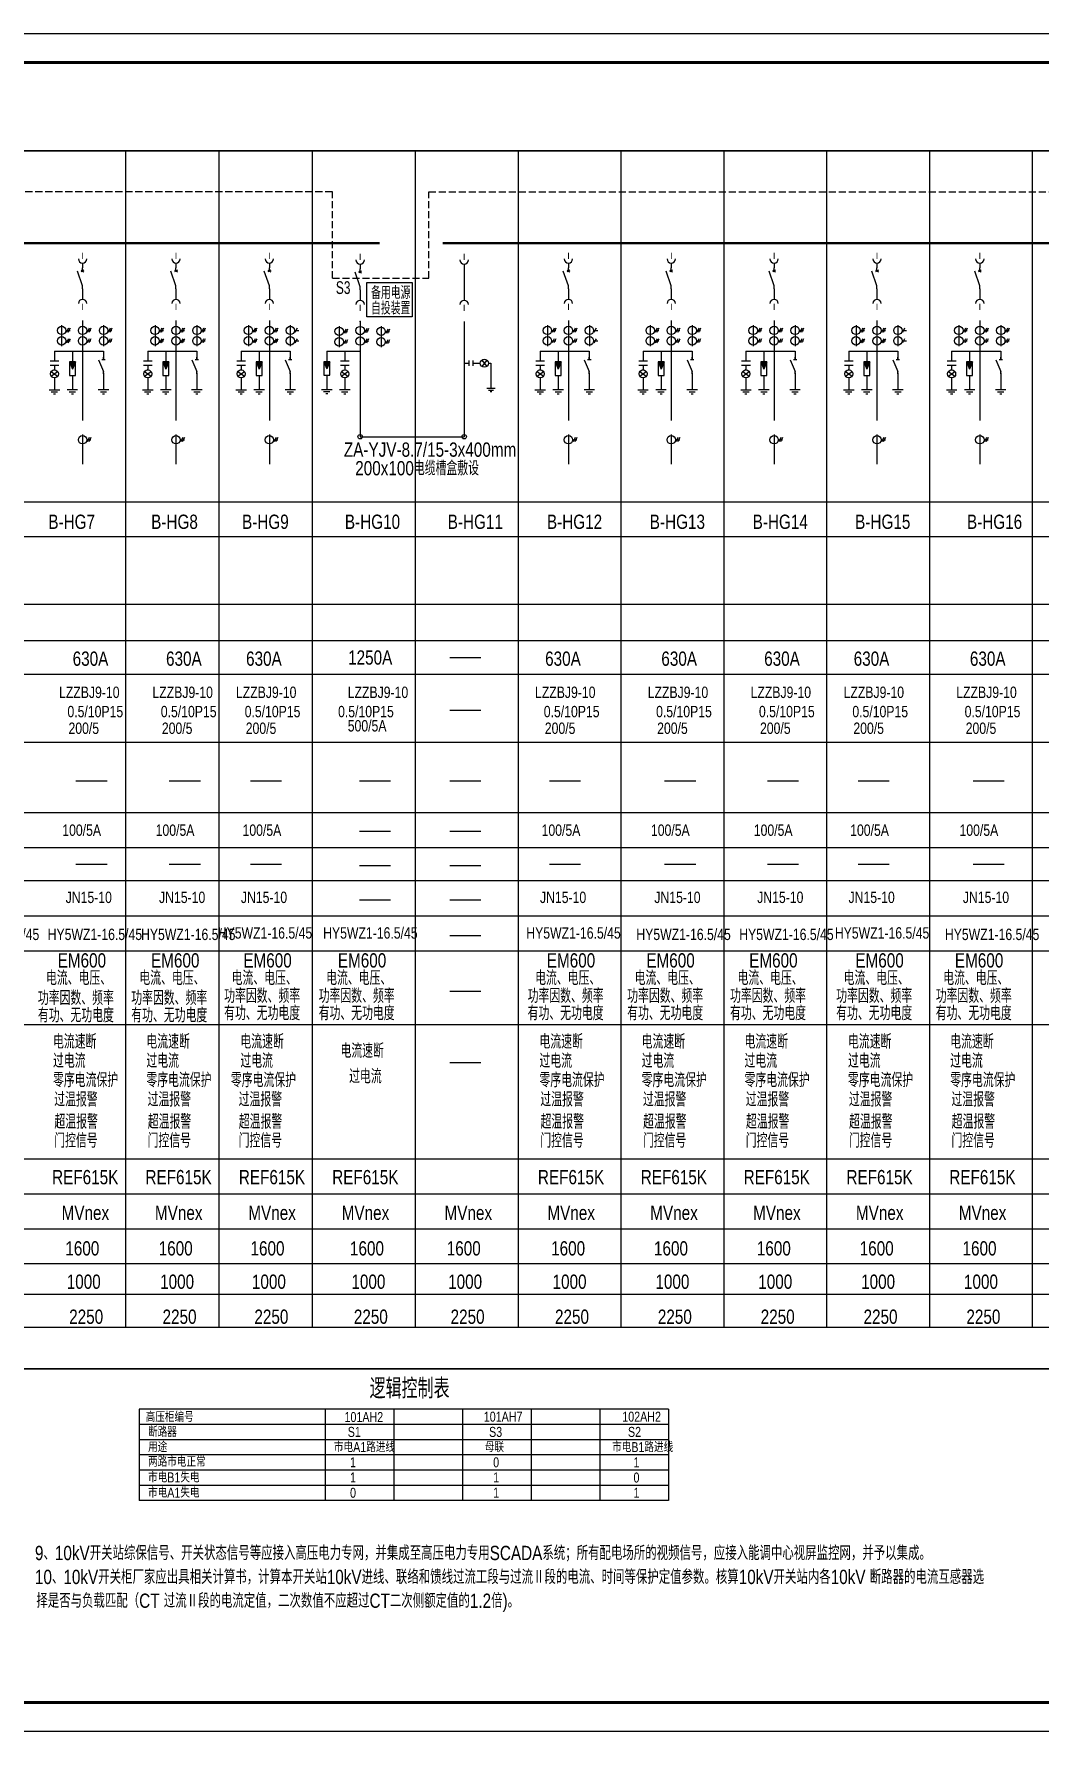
# Model space of a CAD drawing. Extents: x 562591 to 1355713, y 459382 to 835216.
# Drawn here: x 600227 to 635407, y 709699 to 769099 of the extents above; entities that cross this region are included whole.
import ezdxf

# ---------------------------------------------------------------- set-up
doc = ezdxf.new("R2010")
doc.units = 0
doc.header["$LTSCALE"] = 1000
doc.header["$MEASUREMENT"] = 0
doc.linetypes.add('DASH', pattern=[0.35, 0.25, -0.1])
for name, color, linetype in [('EQUIP', 3, 'Continuous'), ('TEL_TITLE', 7, 'Continuous'), ('WIRE-照明', 1, 'Continuous'), ('公共标注层', 8, 'Continuous'), ('动力平面导线层', 3, 'Continuous'), ('照明平面导线层', 1, 'Continuous')]:
    doc.layers.add(name, color=color, linetype=linetype)
doc.styles.add('fs', font='fszk.shx', dxfattribs={"width": 0.8, "bigfont": 'hztxt.shx'})
doc.styles.add('H1', font='jrs.shx', dxfattribs={"width": 0.7, "bigfont": 'jhz.shx'})
doc.styles.add('hz', font='jrs.shx', dxfattribs={"width": 0.7, "bigfont": 'hztxt.shx'})
doc.styles.add('Lee', font='jrs.shx', dxfattribs={"bigfont": 'hztxt.shx'})
doc.styles.add('设计院字体(0.7)', font='xcsg.shx', dxfattribs={"width": 0.7, "bigfont": 'hztxt.shx'})
doc.linetypes.add('接地线', pattern='A,500,[136,eesltype.shx,S=100,R=0,X=0,Y=0],500,-200,60,-200', length=1460)

msp = doc.modelspace()

# ---------------------------------------------------------------- linework, layer by layer
at = {"color": 7}
for p, q in [((603434, 765007), (603434, 723824)), ((606702, 765007), (606702, 723824)), ((609970, 765007), (609970, 723824)), ((609970, 765007), (609970, 723824)), ((609970, 765007), (609970, 723824)), ((609970, 765007), (609970, 723824)), ((613570, 765007), (613570, 723824)), ((617170, 765007), (617170, 723824)), ((617170, 765007), (617170, 723824)), ((617170, 765007), (617170, 723824)), ((620770, 765007), (620770, 723824)), ((624370, 765007), (624370, 723824)), ((627970, 765007), (627970, 723824)), ((631570, 765007), (631570, 723824)), ((635170, 765007), (635170, 723824)), ((635170, 765007), (635170, 723824)), ((649570, 749134), (568430, 749134)), ((649570, 747855), (568430, 747855)), ((614778, 747274), (615864, 747274)), ((649570, 746684), (568430, 746684)), ((614778, 745427), (615864, 745427)), ((649570, 744304), (568430, 744304)), ((601697, 742961), (602784, 742961)), ((604965, 742961), (606052, 742961)), ((607806, 742961), (608893, 742961)), ((611618, 742961), (612705, 742961)), ((614778, 742961), (615864, 742961)), ((618274, 742961), (619361, 742961)), ((622301, 742961), (623388, 742961)), ((625901, 742961), (626988, 742961)), ((629074, 742961), (630161, 742961)), ((633101, 742961), (634188, 742961)), ((649570, 741832), (568430, 741832)), ((611618, 741198), (612705, 741198)), ((614778, 741198), (615864, 741198)), ((649570, 740607), (568430, 740607)), ((601697, 740037), (602784, 740037)), ((604965, 740037), (606052, 740037)), ((607806, 740037), (608893, 740037)), ((611618, 739994), (612705, 739994)), ((614778, 739994), (615864, 739994)), ((618274, 740037), (619361, 740037)), ((622301, 740037), (623388, 740037)), ((625901, 740037), (626988, 740037)), ((629074, 740037), (630161, 740037)), ((633101, 740037), (634188, 740037)), ((649570, 739455), (568430, 739455)), ((611618, 738791), (612705, 738791)), ((614778, 738791), (615864, 738791)), ((649570, 738221), (568430, 738221)), ((614778, 737545), (615864, 737545)), ((649570, 736996), (568430, 736996)), ((614778, 735592), (615864, 735592)), ((649570, 734423), (568430, 734423)), ((614778, 733094), (615864, 733094)), ((568430, 729731), (649570, 729731)), ((568430, 728506), (649570, 728506)), ((568430, 727282), (649570, 727282)), ((568430, 727282), (649570, 727282)), ((649570, 726057), (568430, 726057)), ((649570, 724977), (568430, 724977)), ((649570, 723824), (568430, 723824))]:
    msp.add_line(p, q, dxfattribs=at)
at = {"color": 0}
for p, q in [((601930, 760285), (601752, 760799)), ((601978, 760832), (601882, 760768)), ((601882, 760826), (601978, 760769)), ((601930, 760799), (601930, 760909)), ((605198, 760285), (605020, 760799)), ((605246, 760832), (605150, 760768)), ((605150, 760826), (605246, 760769)), ((605198, 760799), (605198, 760909)), ((608466, 760285), (608288, 760799)), ((608514, 760832), (608418, 760768)), ((608418, 760826), (608514, 760769)), ((608466, 760799), (608466, 760909)), ((611644, 760251), (611466, 760765)), ((611692, 760798), (611596, 760734)), ((611596, 760793), (611692, 760735)), ((618934, 760285), (618756, 760799)), ((618982, 760832), (618886, 760768)), ((618886, 760826), (618982, 760769)), ((618934, 760799), (618934, 760909)), ((622534, 760285), (622356, 760799)), ((622582, 760832), (622486, 760768)), ((622486, 760826), (622582, 760769)), ((622534, 760799), (622534, 760909)), ((626134, 760285), (625956, 760799)), ((626182, 760832), (626086, 760768)), ((626086, 760826), (626182, 760769)), ((626134, 760799), (626134, 760909)), ((629734, 760285), (629556, 760799)), ((629782, 760832), (629686, 760768)), ((629686, 760826), (629782, 760769)), ((629734, 760799), (629734, 760909)), ((633334, 760285), (633156, 760799)), ((633382, 760832), (633286, 760768)), ((633286, 760826), (633382, 760769)), ((633334, 760799), (633334, 760909)), ((601343, 758723), (601489, 758723)), ((601431, 758797), (601357, 758650)), ((601489, 758797), (601416, 758650)), ((602077, 758723), (602223, 758723)), ((602165, 758797), (602091, 758650)), ((602223, 758797), (602150, 758650)), ((602810, 758723), (602957, 758723)), ((602899, 758797), (602825, 758650)), ((602957, 758797), (602884, 758650)), ((604611, 758723), (604758, 758723)), ((604699, 758797), (604625, 758650)), ((604758, 758797), (604684, 758650)), ((605345, 758723), (605491, 758723)), ((605433, 758797), (605359, 758650)), ((605491, 758797), (605418, 758650)), ((606079, 758723), (606225, 758723)), ((606167, 758797), (606093, 758650)), ((606225, 758797), (606152, 758650)), ((607879, 758723), (608026, 758723)), ((607967, 758797), (607894, 758650)), ((608026, 758797), (607952, 758650)), ((608613, 758723), (608760, 758723)), ((608701, 758797), (608627, 758650)), ((608760, 758797), (608686, 758650)), ((609347, 758723), (609493, 758723)), ((609435, 758797), (609361, 758650)), ((611057, 758690), (611204, 758690)), ((611145, 758763), (611072, 758616)), ((611204, 758763), (611130, 758616)), ((611791, 758716), (611938, 758716)), ((611879, 758789), (611806, 758642)), ((611938, 758789), (611864, 758642)), ((612525, 758690), (612672, 758690)), ((612613, 758763), (612540, 758616)), ((612672, 758763), (612598, 758616)), ((618347, 758723), (618494, 758723)), ((618435, 758797), (618362, 758650)), ((618494, 758797), (618420, 758650)), ((619081, 758723), (619228, 758723)), ((619169, 758797), (619096, 758650)), ((619228, 758797), (619154, 758650)), ((619815, 758723), (619962, 758723)), ((619903, 758797), (619829, 758650)), ((621947, 758723), (622094, 758723)), ((622035, 758797), (621962, 758650)), ((622094, 758797), (622020, 758650)), ((622681, 758723), (622828, 758723)), ((622769, 758797), (622696, 758650)), ((622828, 758797), (622754, 758650)), ((623415, 758723), (623562, 758723)), ((623503, 758797), (623429, 758650)), ((623562, 758797), (623488, 758650)), ((625547, 758723), (625694, 758723)), ((625635, 758797), (625562, 758650)), ((625694, 758797), (625620, 758650)), ((626281, 758723), (626428, 758723)), ((626369, 758797), (626296, 758650)), ((626428, 758797), (626354, 758650)), ((627015, 758723), (627162, 758723)), ((627103, 758797), (627029, 758650)), ((627162, 758797), (627088, 758650)), ((629147, 758723), (629294, 758723)), ((629235, 758797), (629162, 758650)), ((629294, 758797), (629220, 758650)), ((629881, 758723), (630028, 758723)), ((629969, 758797), (629896, 758650)), ((630028, 758797), (629954, 758650)), ((630615, 758723), (630762, 758723)), ((630703, 758797), (630629, 758650)), ((632747, 758723), (632894, 758723)), ((632835, 758797), (632762, 758650)), ((632894, 758797), (632820, 758650)), ((633481, 758723), (633628, 758723)), ((633569, 758797), (633496, 758650)), ((633628, 758797), (633554, 758650)), ((634215, 758723), (634362, 758723)), ((634303, 758797), (634229, 758650)), ((634362, 758797), (634288, 758650)), ((601343, 758357), (601489, 758357)), ((601431, 758430), (601357, 758283)), ((601489, 758430), (601416, 758283)), ((602077, 758357), (602223, 758357)), ((602165, 758430), (602091, 758283)), ((602223, 758430), (602150, 758283)), ((602810, 758357), (602957, 758357)), ((602899, 758430), (602825, 758283)), ((602957, 758430), (602884, 758283)), ((604611, 758357), (604758, 758357)), ((604699, 758430), (604625, 758283)), ((604758, 758430), (604684, 758283)), ((605345, 758357), (605491, 758357)), ((605433, 758430), (605359, 758283)), ((605491, 758430), (605418, 758283)), ((606079, 758357), (606225, 758357)), ((606167, 758430), (606093, 758283)), ((606225, 758430), (606152, 758283)), ((607879, 758357), (608026, 758357)), ((607967, 758430), (607894, 758283)), ((608026, 758430), (607952, 758283)), ((608613, 758357), (608760, 758357)), ((608701, 758430), (608627, 758283)), ((608760, 758430), (608686, 758283)), ((609347, 758357), (609493, 758357)), ((609435, 758430), (609361, 758283)), ((611057, 758323), (611204, 758323)), ((611145, 758396), (611072, 758249)), ((611204, 758396), (611130, 758249)), ((611791, 758349), (611938, 758349)), ((611879, 758422), (611806, 758275)), ((611938, 758422), (611864, 758275)), ((612525, 758323), (612672, 758323)), ((612613, 758396), (612540, 758249)), ((612672, 758396), (612598, 758249)), ((618347, 758357), (618494, 758357)), ((618435, 758430), (618362, 758283)), ((618494, 758430), (618420, 758283)), ((619081, 758357), (619228, 758357)), ((619169, 758430), (619096, 758283)), ((619228, 758430), (619154, 758283)), ((619815, 758357), (619962, 758357)), ((619903, 758430), (619829, 758283)), ((621947, 758357), (622094, 758357)), ((622035, 758430), (621962, 758283)), ((622094, 758430), (622020, 758283)), ((622681, 758357), (622828, 758357)), ((622769, 758430), (622696, 758283)), ((622828, 758430), (622754, 758283)), ((623415, 758357), (623562, 758357)), ((623503, 758430), (623429, 758283)), ((623562, 758430), (623488, 758283)), ((625547, 758357), (625694, 758357)), ((625635, 758430), (625562, 758283)), ((625694, 758430), (625620, 758283)), ((626281, 758357), (626428, 758357)), ((626369, 758430), (626296, 758283)), ((626428, 758430), (626354, 758283)), ((627015, 758357), (627162, 758357)), ((627103, 758430), (627029, 758283)), ((627162, 758430), (627088, 758283)), ((629147, 758357), (629294, 758357)), ((629235, 758430), (629162, 758283)), ((629294, 758430), (629220, 758283)), ((629881, 758357), (630028, 758357)), ((629969, 758430), (629896, 758283)), ((630028, 758430), (629954, 758283)), ((630615, 758357), (630762, 758357)), ((630703, 758430), (630629, 758283)), ((632747, 758357), (632894, 758357)), ((632835, 758430), (632762, 758283)), ((632894, 758430), (632820, 758283)), ((633481, 758357), (633628, 758357)), ((633569, 758430), (633496, 758283)), ((633628, 758430), (633554, 758283)), ((634215, 758357), (634362, 758357)), ((634303, 758430), (634229, 758283)), ((634362, 758430), (634288, 758283)), ((600789, 757661), (601097, 757661)), ((600789, 757511), (601097, 757511)), ((602486, 757696), (602662, 757285)), ((602721, 757696), (602603, 757696)), ((604057, 757661), (604365, 757661)), ((604057, 757511), (604365, 757511)), ((605754, 757696), (605930, 757285)), ((605989, 757696), (605871, 757696)), ((607325, 757661), (607633, 757661)), ((607325, 757511), (607633, 757511)), ((609022, 757696), (609198, 757285)), ((609257, 757696), (609139, 757696)), ((610952, 757660), (611261, 757660)), ((610952, 757510), (611261, 757510)), ((615449, 757666), (615449, 757478)), ((615590, 757666), (615590, 757478)), ((615905, 757685), (616074, 757460)), ((616074, 757685), (615905, 757460)), ((617793, 757661), (618102, 757661)), ((617793, 757511), (618102, 757511)), ((619490, 757696), (619666, 757285)), ((619725, 757696), (619607, 757696)), ((621393, 757661), (621702, 757661)), ((621393, 757511), (621702, 757511)), ((623090, 757696), (623266, 757285)), ((623325, 757696), (623207, 757696)), ((624993, 757661), (625302, 757661)), ((624993, 757511), (625302, 757511)), ((626690, 757696), (626866, 757285)), ((626925, 757696), (626807, 757696)), ((628593, 757661), (628902, 757661)), ((628593, 757511), (628902, 757511)), ((630290, 757696), (630466, 757285)), ((630525, 757696), (630407, 757696)), ((632193, 757661), (632502, 757661)), ((632193, 757511), (632502, 757511)), ((633890, 757696), (634066, 757285)), ((634125, 757696), (634007, 757696)), ((600830, 757116), (601056, 757285)), ((600830, 757285), (601056, 757116)), ((604098, 757116), (604324, 757285)), ((604098, 757285), (604324, 757116)), ((607367, 757116), (607592, 757285)), ((607367, 757285), (607592, 757116)), ((610994, 757116), (611219, 757285)), ((610994, 757285), (611219, 757116)), ((617835, 757116), (618060, 757285)), ((617835, 757285), (618060, 757116)), ((621435, 757116), (621660, 757285)), ((621435, 757285), (621660, 757116)), ((625035, 757116), (625260, 757285)), ((625035, 757285), (625260, 757116)), ((628635, 757116), (628860, 757285)), ((628635, 757285), (628860, 757116)), ((632235, 757116), (632460, 757285)), ((632235, 757285), (632460, 757116)), ((600760, 756644), (601127, 756644)), ((600833, 756571), (601053, 756571)), ((600906, 756498), (600980, 756498)), ((601389, 756649), (601756, 756649)), ((601462, 756576), (601682, 756576)), ((601536, 756502), (601609, 756502)), ((602478, 756649), (602845, 756649)), ((602552, 756576), (602772, 756576)), ((602625, 756502), (602699, 756502)), ((604028, 756644), (604395, 756644)), ((604101, 756571), (604321, 756571)), ((604175, 756498), (604248, 756498)), ((604657, 756649), (605024, 756649)), ((604730, 756576), (604950, 756576)), ((604804, 756502), (604877, 756502)), ((605747, 756649), (606113, 756649)), ((605820, 756576), (606040, 756576)), ((605893, 756502), (605967, 756502)), ((607296, 756644), (607663, 756644)), ((607369, 756571), (607589, 756571)), ((607443, 756498), (607516, 756498)), ((607925, 756649), (608292, 756649)), ((607998, 756576), (608219, 756576)), ((608072, 756502), (608145, 756502)), ((609015, 756649), (609382, 756649)), ((609088, 756576), (609308, 756576)), ((609161, 756502), (609235, 756502)), ((610294, 756655), (610661, 756655)), ((610367, 756582), (610587, 756582)), ((610441, 756509), (610514, 756509)), ((610923, 756651), (611290, 756651)), ((610996, 756577), (611217, 756577)), ((611070, 756504), (611143, 756504)), ((616371, 756684), (616078, 756684)), ((616312, 756625), (616136, 756625)), ((616254, 756567), (616195, 756567)), ((617764, 756644), (618131, 756644)), ((617837, 756571), (618057, 756571)), ((617911, 756498), (617984, 756498)), ((618393, 756649), (618760, 756649)), ((618466, 756576), (618687, 756576)), ((618540, 756502), (618613, 756502)), ((619483, 756649), (619850, 756649)), ((619556, 756576), (619776, 756576)), ((619629, 756502), (619703, 756502)), ((621364, 756644), (621731, 756644)), ((621437, 756571), (621657, 756571)), ((621511, 756498), (621584, 756498)), ((621993, 756649), (622360, 756649)), ((622066, 756576), (622287, 756576)), ((622140, 756502), (622213, 756502)), ((623083, 756649), (623450, 756649)), ((623156, 756576), (623376, 756576)), ((623229, 756502), (623303, 756502)), ((624964, 756644), (625331, 756644)), ((625037, 756571), (625257, 756571)), ((625111, 756498), (625184, 756498)), ((625593, 756649), (625960, 756649)), ((625666, 756576), (625887, 756576)), ((625740, 756502), (625813, 756502)), ((626683, 756649), (627050, 756649)), ((626756, 756576), (626976, 756576)), ((626829, 756502), (626903, 756502)), ((628564, 756644), (628931, 756644)), ((628637, 756571), (628857, 756571)), ((628711, 756498), (628784, 756498)), ((629193, 756649), (629560, 756649)), ((629266, 756576), (629487, 756576)), ((629340, 756502), (629413, 756502)), ((630283, 756649), (630650, 756649)), ((630356, 756576), (630576, 756576)), ((630429, 756502), (630503, 756502)), ((632164, 756644), (632531, 756644)), ((632237, 756571), (632457, 756571)), ((632311, 756498), (632384, 756498)), ((632793, 756649), (633160, 756649)), ((632866, 756576), (633087, 756576)), ((632940, 756502), (633013, 756502)), ((633883, 756649), (634250, 756649)), ((633956, 756576), (634176, 756576)), ((634029, 756502), (634103, 756502)), ((602077, 754897), (602223, 754897)), ((602165, 754970), (602091, 754824)), ((602223, 754970), (602150, 754824)), ((605345, 754897), (605491, 754897)), ((605433, 754970), (605359, 754824)), ((605491, 754970), (605418, 754824)), ((608613, 754897), (608760, 754897)), ((608701, 754970), (608627, 754824)), ((608760, 754970), (608686, 754824)), ((619081, 754897), (619228, 754897)), ((619169, 754970), (619096, 754824)), ((619228, 754970), (619154, 754824)), ((622681, 754897), (622828, 754897)), ((622769, 754970), (622696, 754824)), ((622828, 754970), (622754, 754824)), ((626281, 754897), (626428, 754897)), ((626369, 754970), (626296, 754824)), ((626428, 754970), (626354, 754824)), ((629881, 754897), (630028, 754897)), ((629969, 754970), (629896, 754824)), ((630028, 754970), (629954, 754824)), ((633481, 754897), (633628, 754897)), ((633569, 754970), (633496, 754824)), ((633628, 754970), (633554, 754824)), ((568430, 752718), (649570, 752718)), ((649570, 751493), (568430, 751493))]:
    msp.add_line(p, q, dxfattribs=at)
at = {"color": 7, "linetype": 'Continuous', "lineweight": -3}
for p, q in [((622432, 720962), (603911, 720962)), ((603911, 720962), (603911, 717764)), ((610422, 720962), (610422, 717764)), ((610422, 720962), (610422, 717764)), ((612824, 720962), (612824, 717764)), ((615226, 720962), (615226, 717764)), ((617628, 720962), (617628, 717764)), ((620030, 720962), (620030, 717764)), ((622432, 720962), (622432, 717764)), ((622432, 720429), (603911, 720429)), ((622432, 719896), (603911, 719896)), ((622432, 719363), (603911, 719363)), ((622432, 718830), (603911, 718830)), ((622432, 718830), (603911, 718830)), ((622432, 718830), (603911, 718830)), ((622432, 718297), (603911, 718297)), ((622432, 717764), (603911, 717764))]:
    msp.add_line(p, q, dxfattribs=at)
at = {"color": 7, "const_width": 60}
msp.add_lwpolyline([(568430, 765007), (649570, 765007), (649570, 722378), (568430, 722378)], close=True, dxfattribs=at)
at = {"color": 0}
for centre, radius in [((601196, 758723), 147), ((601930, 758723), 147), ((602664, 758723), 147), ((604464, 758723), 147), ((605198, 758723), 147), ((605932, 758723), 147), ((607732, 758723), 147), ((608466, 758723), 147), ((609200, 758723), 147), ((610910, 758690), 147), ((611644, 758716), 147), ((612378, 758690), 147), ((618200, 758723), 147), ((618934, 758723), 147), ((619668, 758723), 147), ((621800, 758723), 147), ((622534, 758723), 147), ((623268, 758723), 147), ((625400, 758723), 147), ((626134, 758723), 147), ((626868, 758723), 147), ((629000, 758723), 147), ((629734, 758723), 147), ((630468, 758723), 147), ((632600, 758723), 147), ((633334, 758723), 147), ((634068, 758723), 147), ((601196, 758357), 147), ((601930, 758357), 147), ((602664, 758357), 147), ((604464, 758357), 147), ((605198, 758357), 147), ((605932, 758357), 147), ((607732, 758357), 147), ((608466, 758357), 147), ((609200, 758357), 147), ((610910, 758323), 147), ((611644, 758349), 147), ((612378, 758323), 147), ((618200, 758357), 147), ((618934, 758357), 147), ((619668, 758357), 147), ((621800, 758357), 147), ((622534, 758357), 147), ((623268, 758357), 147), ((625400, 758357), 147), ((626134, 758357), 147), ((626868, 758357), 147), ((629000, 758357), 147), ((629734, 758357), 147), ((630468, 758357), 147), ((632600, 758357), 147), ((633334, 758357), 147), ((634068, 758357), 147), ((615990, 757572), 141), ((600943, 757201), 141), ((604211, 757201), 141), ((607479, 757201), 141), ((611106, 757200), 141), ((617947, 757201), 141), ((621547, 757201), 141), ((625147, 757201), 141), ((628747, 757201), 141), ((632347, 757201), 141), ((601930, 754897), 147), ((605198, 754897), 147), ((608466, 754897), 147), ((618934, 754897), 147), ((622534, 754897), 147), ((626134, 754897), 147), ((629734, 754897), 147), ((633334, 754897), 147)]:
    msp.add_circle(centre, radius, dxfattribs=at)
for centre, start, end in [((601930, 761222), 180, 0), ((605198, 761222), 180, 0), ((608466, 761222), 180, 0), ((611644, 761189), 180, 0), ((615285, 761189), 180, 0), ((618934, 761222), 180, 0), ((622534, 761222), 180, 0), ((626134, 761222), 180, 0), ((629734, 761222), 180, 0), ((633334, 761222), 180, 0), ((601930, 759661), 0, 180), ((605198, 759661), 0, 180), ((608466, 759661), 0, 180), ((611644, 759627), 0, 180), ((615285, 759627), 0, 180), ((618934, 759661), 0, 180), ((622534, 759661), 0, 180), ((626134, 759661), 0, 180), ((629734, 759661), 0, 180), ((633334, 759661), 0, 180)]:
    msp.add_arc(centre, 147, start, end, dxfattribs=at)
for p in [(615285, 761776), (611644, 759040)]:
    msp.add_point(p, dxfattribs=at)
at = {"layer": 'TEL_TITLE'}
msp.add_lwpolyline([(562591, 709699), (667691, 709699), (667691, 769099), (562591, 769099)], close=True, dxfattribs=at)
at = {"layer": 'TEL_TITLE', "const_width": 100}
msp.add_lwpolyline([(565091, 710699), (666691, 710699), (666691, 768099), (565091, 768099)], close=True, dxfattribs=at)
at = {"layer": 'WIRE-照明'}
msp.add_line((610477, 757997), (611644, 757997), dxfattribs=at)
at = {"layer": '公共标注层', "color": 0}
for p, q in [((601468, 757621), (601572, 757369)), ((601676, 757621), (601572, 757369)), ((604736, 757621), (604840, 757369)), ((604944, 757621), (604840, 757369)), ((608004, 757621), (608108, 757369)), ((608212, 757621), (608108, 757369)), ((610373, 757627), (610477, 757375)), ((610581, 757627), (610477, 757375)), ((618473, 757621), (618577, 757369)), ((618681, 757621), (618577, 757369)), ((622073, 757621), (622177, 757369)), ((622281, 757621), (622177, 757369)), ((625673, 757621), (625777, 757369)), ((625881, 757621), (625777, 757369)), ((629273, 757621), (629377, 757369)), ((629481, 757621), (629377, 757369)), ((632873, 757621), (632977, 757369)), ((633081, 757621), (632977, 757369))]:
    msp.add_line(p, q, dxfattribs=at)
for points in [[(601468, 757148), (601676, 757148), (601676, 757621), (601468, 757621)], [(604736, 757148), (604944, 757148), (604944, 757621), (604736, 757621)], [(608004, 757148), (608212, 757148), (608212, 757621), (608004, 757621)], [(610373, 757154), (610581, 757154), (610581, 757627), (610373, 757627)], [(618473, 757148), (618681, 757148), (618681, 757621), (618473, 757621)], [(622073, 757148), (622281, 757148), (622281, 757621), (622073, 757621)], [(625673, 757148), (625881, 757148), (625881, 757621), (625673, 757621)], [(629273, 757148), (629481, 757148), (629481, 757621), (629273, 757621)], [(632873, 757148), (633081, 757148), (633081, 757621), (632873, 757621)]]:
    msp.add_lwpolyline(points, close=True, dxfattribs=at)
for points in [[(601468, 757621), (601572, 757369), (601676, 757621)], [(604736, 757621), (604840, 757369), (604944, 757621)], [(608004, 757621), (608108, 757369), (608212, 757621)], [(610373, 757627), (610477, 757375), (610581, 757627)], [(618473, 757621), (618577, 757369), (618681, 757621)], [(622073, 757621), (622177, 757369), (622281, 757621)], [(625673, 757621), (625777, 757369), (625881, 757621)], [(629273, 757621), (629377, 757369), (629481, 757621)], [(632873, 757621), (632977, 757369), (633081, 757621)]]:
    msp.add_solid(points, dxfattribs=at)
at = {"layer": '动力平面导线层', "color": 1}
for p, q in [((601930, 761076), (601930, 760909)), ((605198, 761076), (605198, 760909)), ((608466, 761076), (608466, 760909)), ((611644, 761042), (611644, 760875)), ((615285, 761042), (615285, 760960)), ((615285, 760960), (615285, 759774)), ((618934, 761076), (618934, 760909)), ((622534, 761076), (622534, 760909)), ((626134, 761076), (626134, 760909)), ((629734, 761076), (629734, 760909)), ((633334, 761076), (633334, 760909)), ((611644, 760765), (611644, 760875)), ((601930, 760175), (601930, 760285)), ((601930, 760175), (601930, 759808)), ((605198, 760175), (605198, 760285)), ((605198, 760175), (605198, 759808)), ((608466, 760175), (608466, 760285)), ((608466, 760175), (608466, 759808)), ((611644, 760141), (611644, 760251)), ((611644, 760141), (611644, 759774)), ((618934, 760175), (618934, 760285)), ((618934, 760175), (618934, 759808)), ((622534, 760175), (622534, 760285)), ((622534, 760175), (622534, 759808)), ((626134, 760175), (626134, 760285)), ((626134, 760175), (626134, 759808)), ((629734, 760175), (629734, 760285)), ((629734, 760175), (629734, 759808)), ((633334, 760175), (633334, 760285)), ((633334, 760175), (633334, 759808)), ((601196, 758907), (601196, 758173)), ((601930, 759074), (601930, 755575)), ((601930, 758907), (601930, 758173)), ((602664, 758907), (602664, 758173)), ((604464, 758907), (604464, 758173)), ((605198, 759074), (605198, 755575)), ((605198, 758907), (605198, 758173)), ((605932, 758907), (605932, 758173)), ((607732, 758907), (607732, 758173)), ((608466, 759074), (608466, 755575)), ((608466, 758907), (608466, 758173)), ((609200, 758907), (609200, 758173)), ((610910, 758873), (610910, 758139)), ((611644, 759040), (611644, 755002)), ((611644, 758899), (611644, 758165)), ((612378, 758873), (612378, 758139)), ((615285, 759040), (615285, 755002)), ((618200, 758907), (618200, 758173)), ((618934, 759074), (618934, 755575)), ((618934, 758907), (618934, 758173)), ((619668, 758907), (619668, 758173)), ((621800, 758907), (621800, 758173)), ((622534, 759074), (622534, 755575)), ((622534, 758907), (622534, 758173)), ((623268, 758907), (623268, 758173)), ((625400, 758907), (625400, 758173)), ((626134, 759074), (626134, 755575)), ((626134, 758907), (626134, 758173)), ((626868, 758907), (626868, 758173)), ((629000, 758907), (629000, 758173)), ((629734, 759074), (629734, 755575)), ((629734, 758907), (629734, 758173)), ((630468, 758907), (630468, 758173)), ((632600, 758907), (632600, 758173)), ((633334, 759074), (633334, 755575)), ((633334, 758907), (633334, 758173)), ((634068, 758907), (634068, 758173)), ((600943, 757991), (602662, 757991)), ((600943, 757991), (600943, 757661)), ((601572, 757991), (601572, 757621)), ((602662, 757991), (602662, 757696)), ((602662, 757977), (602662, 757980)), ((604211, 757991), (605930, 757991)), ((604211, 757991), (604211, 757661)), ((604840, 757991), (604840, 757621)), ((605930, 757991), (605930, 757696)), ((605930, 757977), (605930, 757980)), ((607479, 757991), (609198, 757991)), ((607479, 757991), (607479, 757661)), ((608108, 757991), (608108, 757621)), ((609198, 757991), (609198, 757696)), ((609198, 757977), (609198, 757980)), ((610477, 757997), (610477, 757627)), ((611106, 757997), (611106, 757660)), ((617947, 757991), (619666, 757991)), ((617947, 757991), (617947, 757661)), ((618577, 757991), (618577, 757621)), ((619666, 757991), (619666, 757696)), ((619666, 757977), (619666, 757980)), ((621547, 757991), (623266, 757991)), ((621547, 757991), (621547, 757661)), ((622177, 757991), (622177, 757621)), ((623266, 757991), (623266, 757696)), ((623266, 757977), (623266, 757980)), ((625147, 757991), (626866, 757991)), ((625147, 757991), (625147, 757661)), ((625777, 757991), (625777, 757621)), ((626866, 757991), (626866, 757696)), ((626866, 757977), (626866, 757980)), ((628747, 757991), (630466, 757991)), ((628747, 757991), (628747, 757661)), ((629377, 757991), (629377, 757621)), ((630466, 757991), (630466, 757696)), ((630466, 757977), (630466, 757980)), ((632347, 757991), (634066, 757991)), ((632347, 757991), (632347, 757661)), ((632977, 757991), (632977, 757621)), ((634066, 757991), (634066, 757696)), ((634066, 757977), (634066, 757980)), ((600943, 757511), (600943, 757435)), ((600943, 757435), (600943, 757341)), ((602662, 757696), (602662, 757784)), ((604211, 757511), (604211, 757435)), ((604211, 757435), (604211, 757341)), ((605930, 757696), (605930, 757784)), ((607479, 757511), (607479, 757435)), ((607479, 757435), (607479, 757341)), ((609198, 757696), (609198, 757784)), ((611106, 757510), (611106, 757435)), ((611106, 757435), (611106, 757341)), ((615285, 757572), (615449, 757572)), ((615590, 757572), (615755, 757572)), ((615755, 757572), (615849, 757572)), ((616130, 757572), (616224, 757572)), ((616224, 757572), (616224, 757154)), ((617947, 757511), (617947, 757435)), ((617947, 757435), (617947, 757341)), ((619666, 757696), (619666, 757784)), ((621547, 757511), (621547, 757435)), ((621547, 757435), (621547, 757341)), ((623266, 757696), (623266, 757784)), ((625147, 757511), (625147, 757435)), ((625147, 757435), (625147, 757341)), ((626866, 757696), (626866, 757784)), ((628747, 757511), (628747, 757435)), ((628747, 757435), (628747, 757341)), ((630466, 757696), (630466, 757784)), ((632347, 757511), (632347, 757435)), ((632347, 757435), (632347, 757341)), ((634066, 757696), (634066, 757784)), ((600943, 757060), (600943, 756966)), ((600943, 757015), (600943, 756644)), ((601572, 757148), (601572, 756649)), ((601572, 757034), (601572, 757013)), ((602662, 757197), (602662, 757285)), ((602662, 757236), (602662, 756649)), ((604211, 757060), (604211, 756966)), ((604211, 757015), (604211, 756644)), ((604840, 757148), (604840, 756649)), ((604840, 757034), (604840, 757013)), ((605930, 757197), (605930, 757285)), ((605930, 757236), (605930, 756649)), ((607479, 757060), (607479, 756966)), ((607479, 757015), (607479, 756644)), ((608108, 757148), (608108, 756649)), ((608108, 757034), (608108, 757013)), ((609198, 757197), (609198, 757285)), ((609198, 757236), (609198, 756649)), ((610477, 757154), (610477, 756655)), ((610477, 757040), (610477, 757019)), ((611106, 757059), (611106, 756965)), ((611106, 757015), (611106, 756651)), ((616224, 757154), (616224, 756684)), ((617947, 757060), (617947, 756966)), ((617947, 757015), (617947, 756644)), ((618577, 757148), (618577, 756649)), ((618577, 757034), (618577, 757013)), ((619666, 757197), (619666, 757285)), ((619666, 757236), (619666, 756649)), ((621547, 757060), (621547, 756966)), ((621547, 757015), (621547, 756644)), ((622177, 757148), (622177, 756649)), ((622177, 757034), (622177, 757013)), ((623266, 757197), (623266, 757285)), ((623266, 757236), (623266, 756649)), ((625147, 757060), (625147, 756966)), ((625147, 757015), (625147, 756644)), ((625777, 757148), (625777, 756649)), ((625777, 757034), (625777, 757013)), ((626866, 757197), (626866, 757285)), ((626866, 757236), (626866, 756649)), ((628747, 757060), (628747, 756966)), ((628747, 757015), (628747, 756644)), ((629377, 757148), (629377, 756649)), ((629377, 757034), (629377, 757013)), ((630466, 757197), (630466, 757285)), ((630466, 757236), (630466, 756649)), ((632347, 757060), (632347, 756966)), ((632347, 757015), (632347, 756644)), ((632977, 757148), (632977, 756649)), ((632977, 757034), (632977, 757013)), ((634066, 757197), (634066, 757285)), ((634066, 757236), (634066, 756649)), ((601930, 755084), (601930, 754040)), ((601930, 755080), (601930, 754612)), ((605198, 755084), (605198, 754040)), ((605198, 755080), (605198, 754612)), ((608466, 755084), (608466, 754040)), ((608466, 755080), (608466, 754612)), ((611644, 755002), (615285, 755002)), ((618934, 755084), (618934, 754040)), ((618934, 755080), (618934, 754612)), ((622534, 755084), (622534, 754040)), ((622534, 755080), (622534, 754612)), ((626134, 755084), (626134, 754040)), ((626134, 755080), (626134, 754612)), ((629734, 755084), (629734, 754040)), ((629734, 755080), (629734, 754612)), ((633334, 755084), (633334, 754040)), ((633334, 755080), (633334, 754612))]:
    msp.add_line(p, q, dxfattribs=at)
at = {"layer": '动力平面导线层', "const_width": 73.4}
for points in [[(579673, 761776), (612333, 761776)], [(614536, 761776), (648373, 761776)]]:
    msp.add_lwpolyline(points, dxfattribs=at)
at = {"layer": '动力平面导线层', "color": 1}
for points in [[(601930, 761810, 0, 0, 0), (601930, 761222, 29.4, 29.4, 0), (601930, 761443, 29.4, 29.4, 0)], [(605198, 761810, 0, 0, 0), (605198, 761222, 29.4, 29.4, 0), (605198, 761443, 29.4, 29.4, 0)], [(608466, 761810, 0, 0, 0), (608466, 761222, 29.4, 29.4, 0), (608466, 761443, 29.4, 29.4, 0)], [(611644, 761776, 0, 0, 0), (611644, 761189, 29.4, 29.4, 0), (611644, 761409, 29.4, 29.4, 0)], [(615285, 761776, 0, 0, 0), (615285, 761189, 29.4, 29.4, 0), (615285, 761409, 29.4, 29.4, 0)], [(618934, 761810, 0, 0, 0), (618934, 761222, 29.4, 29.4, 0), (618934, 761443, 29.4, 29.4, 0)], [(622534, 761810, 0, 0, 0), (622534, 761222, 29.4, 29.4, 0), (622534, 761443, 29.4, 29.4, 0)], [(626134, 761810, 0, 0, 0), (626134, 761222, 29.4, 29.4, 0), (626134, 761443, 29.4, 29.4, 0)], [(629734, 761810, 0, 0, 0), (629734, 761222, 29.4, 29.4, 0), (629734, 761443, 29.4, 29.4, 0)], [(633334, 761810, 0, 0, 0), (633334, 761222, 29.4, 29.4, 0), (633334, 761443, 29.4, 29.4, 0)], [(601930, 759074, 0, 0, 0), (601930, 759661, 29.4, 29.4, 0), (601930, 759441, 29.4, 29.4, 0)], [(605198, 759074, 0, 0, 0), (605198, 759661, 29.4, 29.4, 0), (605198, 759441, 29.4, 29.4, 0)], [(608466, 759074, 0, 0, 0), (608466, 759661, 29.4, 29.4, 0), (608466, 759441, 29.4, 29.4, 0)], [(611644, 759040, 0, 0, 0), (611644, 759627, 29.4, 29.4, 0), (611644, 759407, 29.4, 29.4, 0)], [(615285, 759040, 0, 0, 0), (615285, 759627, 29.4, 29.4, 0), (615285, 759407, 29.4, 29.4, 0)], [(618934, 759074, 0, 0, 0), (618934, 759661, 29.4, 29.4, 0), (618934, 759441, 29.4, 29.4, 0)], [(622534, 759074, 0, 0, 0), (622534, 759661, 29.4, 29.4, 0), (622534, 759441, 29.4, 29.4, 0)], [(626134, 759074, 0, 0, 0), (626134, 759661, 29.4, 29.4, 0), (626134, 759441, 29.4, 29.4, 0)], [(629734, 759074, 0, 0, 0), (629734, 759661, 29.4, 29.4, 0), (629734, 759441, 29.4, 29.4, 0)], [(633334, 759074, 0, 0, 0), (633334, 759661, 29.4, 29.4, 0), (633334, 759441, 29.4, 29.4, 0)], [(601930, 754841, 0, 0, 0), (601930, 755098, 0, 220, 0), (601930, 755318, 0, 0, 0), (601930, 755575, 0, 0, 0)], [(605198, 754841, 0, 0, 0), (605198, 755098, 0, 220, 0), (605198, 755318, 0, 0, 0), (605198, 755575, 0, 0, 0)], [(608466, 754841, 0, 0, 0), (608466, 755098, 0, 220, 0), (608466, 755318, 0, 0, 0), (608466, 755575, 0, 0, 0)], [(618934, 754841, 0, 0, 0), (618934, 755098, 0, 220, 0), (618934, 755318, 0, 0, 0), (618934, 755575, 0, 0, 0)], [(622534, 754841, 0, 0, 0), (622534, 755098, 0, 220, 0), (622534, 755318, 0, 0, 0), (622534, 755575, 0, 0, 0)], [(626134, 754841, 0, 0, 0), (626134, 755098, 0, 220, 0), (626134, 755318, 0, 0, 0), (626134, 755575, 0, 0, 0)], [(629734, 754841, 0, 0, 0), (629734, 755098, 0, 220, 0), (629734, 755318, 0, 0, 0), (629734, 755575, 0, 0, 0)], [(633334, 754841, 0, 0, 0), (633334, 755098, 0, 220, 0), (633334, 755318, 0, 0, 0), (633334, 755575, 0, 0, 0)]]:
    msp.add_lwpolyline(points, format="xyseb", dxfattribs=at)
at = {"layer": '动力平面导线层'}
for centre in [(611644, 755002), (615285, 755002)]:
    msp.add_circle(centre, 77.5, dxfattribs=at)
at = {"layer": '动力平面导线层', "color": 30}
for p in [(600943, 757354), (600943, 757354), (604211, 757354), (604211, 757354), (607479, 757354), (607479, 757354), (617947, 757354), (617947, 757354), (621547, 757354), (621547, 757354), (625147, 757354), (625147, 757354), (628747, 757354), (628747, 757354), (632347, 757354), (632347, 757354)]:
    msp.add_point(p, dxfattribs=at)
at = {"layer": '照明平面导线层', "linetype": 'DASH'}
for points in [[(610675, 760551), (610675, 763578), (581913, 763578)], [(610675, 760551), (614045, 760551), (614045, 763578), (646985, 763578), (646985, 760488)]]:
    msp.add_lwpolyline(points, dxfattribs=at)
at = {"layer": '照明平面导线层', "linetype": '接地线', "ltscale": 20}
msp.add_lwpolyline([(611879, 760400), (613461, 760400), (613461, 759196), (611879, 759196)], close=True, dxfattribs=at)

# ---------------------------------------------------------------- texts
at = {"color": 0, "width": 0.8}
for s, style, p in [('ZA-YJV-8.7/15-3x400mm!', 'H1', (611074, 754300)), ('200x100电缆槽盒敷设', 'H1', (611472, 753650)), ('B-HG7', 'Lee', (600730, 751775)), ('B-HG8', 'Lee', (604330, 751775)), ('B-HG9', 'Lee', (607510, 751775)), ('B-HG10', 'H1', (611110, 751775)), ('B-HG11', 'H1', (614710, 751775)), ('B-HG12', 'H1', (618182, 751775)), ('B-HG13', 'H1', (621782, 751775)), ('B-HG14', 'H1', (625382, 751775)), ('B-HG15', 'H1', (628970, 751775)), ('B-HG16', 'H1', (632884, 751775))]:
    msp.add_text(s, height=500, dxfattribs=dict(at, style=style)).set_placement(p)
at = {"color": 7, "width": 0.8}
for s, height, style, p in [('630A', 500, 'H1', (601582, 746984)), ('630A', 500, 'H1', (604850, 746984)), ('630A', 500, 'H1', (607651, 746984)), ('1250A', 500, 'H1', (611223, 747024)), ('630A', 500, 'H1', (618119, 746984)), ('630A', 500, 'H1', (622186, 746984)), ('630A', 500, 'H1', (625786, 746984)), ('630A', 500, 'H1', (628919, 746984)), ('630A', 500, 'H1', (632986, 746984)), ('LZZBJ9-10', 400, 'H1', (601106, 745856)), ('LZZBJ9-10', 400, 'H1', (604374, 745856)), ('LZZBJ9-10', 400, 'H1', (607297, 745856)), ('LZZBJ9-10', 400, 'H1', (611210, 745856)), ('LZZBJ9-10', 400, 'H1', (617765, 745856)), ('LZZBJ9-10', 400, 'H1', (621710, 745856)), ('LZZBJ9-10', 400, 'H1', (625310, 745856)), ('LZZBJ9-10', 400, 'H1', (628565, 745856)), ('LZZBJ9-10', 400, 'H1', (632510, 745856)), ('0.5/10P15', 400, 'H1', (601399, 745182)), ('0.5/10P15', 400, 'H1', (604667, 745182)), ('0.5/10P15', 400, 'H1', (607603, 745182)), ('0.5/10P15', 400, 'H1', (610872, 745182)), ('0.5/10P15', 400, 'H1', (618072, 745182)), ('0.5/10P15', 400, 'H1', (622003, 745182)), ('0.5/10P15', 400, 'H1', (625603, 745182)), ('0.5/10P15', 400, 'H1', (628872, 745182)), ('0.5/10P15', 400, 'H1', (632803, 745182)), ('200/5', 400, 'H1', (601436, 744598)), ('200/5', 400, 'H1', (604704, 744598)), ('200/5', 400, 'H1', (607640, 744598)), ('500/5A', 400, 'H1', (611210, 744684)), ('200/5', 400, 'H1', (618108, 744598)), ('200/5', 400, 'H1', (622040, 744598)), ('200/5', 400, 'H1', (625640, 744598)), ('200/5', 400, 'H1', (628908, 744598)), ('200/5', 400, 'H1', (632840, 744598)), ('100/5A', 400, 'H1', (601219, 741031)), ('100/5A', 400, 'H1', (604487, 741031)), ('100/5A', 400, 'H1', (607528, 741031)), ('100/5A', 400, 'H1', (617996, 741031)), ('100/5A', 400, 'H1', (621823, 741031)), ('100/5A', 400, 'H1', (625423, 741031)), ('100/5A', 400, 'H1', (628796, 741031)), ('100/5A', 400, 'H1', (632623, 741031)), ('JN15-10', 400, 'H1', (601337, 738680)), ('JN15-10', 400, 'H1', (604605, 738680)), ('JN15-10', 400, 'H1', (607471, 738680)), ('JN15-10', 400, 'H1', (617939, 738680)), ('JN15-10', 400, 'H1', (621941, 738680)), ('JN15-10', 400, 'H1', (625541, 738680)), ('JN15-10', 400, 'H1', (628739, 738680)), ('JN15-10', 400, 'H1', (632741, 738680)), ('HY5WZ1-16.5/45', 400, 'H1', (597107, 737384)), ('HY5WZ1-16.5/45', 400, 'H1', (600707, 737384)), ('HY5WZ1-16.5/45', 400, 'H1', (603975, 737384)), ('HY5WZ1-16.5/45', 400, 'H1', (606660, 737433)), ('HY5WZ1-16.5/45', 400, 'H1', (610349, 737433)), ('HY5WZ1-16.5/45', 400, 'H1', (617460, 737433)), ('HY5WZ1-16.5/45', 400, 'H1', (621312, 737384)), ('HY5WZ1-16.5/45', 400, 'H1', (624912, 737384)), ('HY5WZ1-16.5/45', 400, 'H1', (628260, 737433)), ('HY5WZ1-16.5/45', 400, 'H1', (632112, 737384)), ('EM600', 500, 'H1', (601057, 736423)), ('EM600', 500, 'H1', (604325, 736423)), ('EM600', 500, 'H1', (607555, 736423)), ('EM600', 500, 'H1', (610863, 736423)), ('EM600', 500, 'H1', (618177, 736423)), ('EM600', 500, 'H1', (621661, 736423)), ('EM600', 500, 'H1', (625261, 736423)), ('EM600', 500, 'H1', (628977, 736423)), ('EM600', 500, 'H1', (632461, 736423)), ('电流、电压、', 500, 'H1', (600649, 735807)), ('电流、电压、', 500, 'H1', (603917, 735807)), ('电流、电压、', 500, 'H1', (607147, 735807)), ('电流、电压、', 500, 'H1', (610455, 735807)), ('电流、电压、', 500, 'H1', (617769, 735807)), ('电流、电压、', 500, 'H1', (621253, 735807)), ('电流、电压、', 500, 'H1', (624853, 735807)), ('电流、电压、', 500, 'H1', (628569, 735807)), ('电流、电压、', 500, 'H1', (632053, 735807)), ('功率因数、频率', 500, 'H1', (600364, 735109)), ('功率因数、频率', 500, 'H1', (603632, 735109)), ('功率因数、频率', 500, 'H1', (606884, 735181)), ('功率因数、频率', 500, 'H1', (610192, 735181)), ('功率因数、频率', 500, 'H1', (617506, 735181)), ('功率因数、频率', 500, 'H1', (620990, 735181)), ('功率因数、频率', 500, 'H1', (624590, 735181)), ('功率因数、频率', 500, 'H1', (628306, 735181)), ('功率因数、频率', 500, 'H1', (631790, 735181)), ('有功、无功电度', 500, 'H1', (600364, 734503)), ('有功、无功电度', 500, 'H1', (603632, 734503)), ('有功、无功电度', 500, 'H1', (606884, 734576)), ('有功、无功电度', 500, 'H1', (610192, 734576)), ('有功、无功电度', 500, 'H1', (617506, 734576)), ('有功、无功电度', 500, 'H1', (620990, 734576)), ('有功、无功电度', 500, 'H1', (624590, 734576)), ('有功、无功电度', 500, 'H1', (628306, 734576)), ('有功、无功电度', 500, 'H1', (631790, 734576)), ('电流速断', 500, 'H1', (600894, 733579)), ('电流速断', 500, 'H1', (604162, 733579)), ('电流速断', 500, 'H1', (607452, 733579)), ('电流速断', 500, 'H1', (610956, 733259)), ('电流速断', 500, 'H1', (617920, 733579)), ('电流速断', 500, 'H1', (621498, 733579)), ('电流速断', 500, 'H1', (625098, 733579)), ('电流速断', 500, 'H1', (628720, 733579)), ('电流速断', 500, 'H1', (632298, 733579)), ('过电流', 500, 'H1', (600894, 732907)), ('过电流', 500, 'H1', (604162, 732907)), ('过电流', 500, 'H1', (607452, 732907)), ('过电流', 500, 'H1', (617920, 732907)), ('过电流', 500, 'H1', (621498, 732907)), ('过电流', 500, 'H1', (625098, 732907)), ('过电流', 500, 'H1', (628720, 732907)), ('过电流', 500, 'H1', (632298, 732907)), ('零序电流保护', 500, 'H1', (600894, 732234)), ('零序电流保护', 500, 'H1', (604162, 732234)), ('零序电流保护', 500, 'H1', (607120, 732234)), ('过电流', 500, 'H1', (611257, 732365)), ('零序电流保护', 500, 'H1', (617920, 732234)), ('零序电流保护', 500, 'H1', (621498, 732234)), ('零序电流保护', 500, 'H1', (625098, 732234)), ('零序电流保护', 500, 'H1', (628720, 732234)), ('零序电流保护', 500, 'H1', (632298, 732234)), ('过温报警', 500, 'H1', (600937, 731555)), ('过温报警', 500, 'H1', (604205, 731555)), ('过温报警', 500, 'H1', (607391, 731555)), ('过温报警', 500, 'H1', (617951, 731555)), ('过温报警', 500, 'H1', (621541, 731555)), ('过温报警', 500, 'H1', (625141, 731555)), ('过温报警', 500, 'H1', (628751, 731555)), ('过温报警', 500, 'H1', (632341, 731555)), ('超温报警', 500, 'H1', (600944, 730778)), ('超温报警', 500, 'H1', (604212, 730778)), ('超温报警', 500, 'H1', (607398, 730778)), ('超温报警', 500, 'H1', (617958, 730778)), ('超温报警', 500, 'H1', (621548, 730778)), ('超温报警', 500, 'H1', (625148, 730778)), ('超温报警', 500, 'H1', (628758, 730778)), ('超温报警', 500, 'H1', (632348, 730778)), ('门控信号', 500, 'H1', (600936, 730116)), ('门控信号', 500, 'H1', (604204, 730116)), ('门控信号', 500, 'H1', (607390, 730116)), ('门控信号', 500, 'H1', (617949, 730116)), ('门控信号', 500, 'H1', (621540, 730116)), ('门控信号', 500, 'H1', (625140, 730116)), ('门控信号', 500, 'H1', (628749, 730116)), ('门控信号', 500, 'H1', (632340, 730116)), ('REF615K', 500, 'H1', (600862, 728837)), ('REF615K', 500, 'H1', (604130, 728837)), ('REF615K', 500, 'H1', (607398, 728837)), ('REF615K', 500, 'H1', (610666, 728837)), ('REF615K', 500, 'H1', (617866, 728837)), ('REF615K', 500, 'H1', (621466, 728837)), ('REF615K', 500, 'H1', (625066, 728837)), ('REF615K', 500, 'H1', (628666, 728837)), ('REF615K', 500, 'H1', (632266, 728837)), ('MVnex', 500, 'H1', (601194, 727588)), ('MVnex', 500, 'H1', (604462, 727588)), ('MVnex', 500, 'H1', (607730, 727588)), ('MVnex', 500, 'H1', (610998, 727588)), ('MVnex', 500, 'H1', (614598, 727588)), ('MVnex', 500, 'H1', (618198, 727588)), ('MVnex', 500, 'H1', (621798, 727588)), ('MVnex', 500, 'H1', (625398, 727588)), ('MVnex', 500, 'H1', (628998, 727588)), ('MVnex', 500, 'H1', (632598, 727588)), ('1600', 500, 'H1', (601325, 726344)), ('1600', 500, 'H1', (604593, 726344)), ('1600', 500, 'H1', (607807, 726344)), ('1600', 500, 'H1', (611288, 726344)), ('1600', 500, 'H1', (614675, 726344)), ('1600', 500, 'H1', (618329, 726344)), ('1600', 500, 'H1', (621929, 726344)), ('1600', 500, 'H1', (625529, 726344)), ('1600', 500, 'H1', (629129, 726344)), ('1600', 500, 'H1', (632729, 726344)), ('1000', 500, 'H1', (601374, 725177)), ('1000', 500, 'H1', (604643, 725177)), ('1000', 500, 'H1', (607856, 725177)), ('1000', 500, 'H1', (611338, 725177)), ('1000', 500, 'H1', (614724, 725177)), ('1000', 500, 'H1', (618379, 725177)), ('1000', 500, 'H1', (621979, 725177)), ('1000', 500, 'H1', (625579, 725177)), ('1000', 500, 'H1', (629179, 725177)), ('1000', 500, 'H1', (632779, 725177)), ('2250', 500, 'H1', (601460, 723952)), ('2250', 500, 'H1', (604728, 723952)), ('2250', 500, 'H1', (607942, 723952)), ('2250', 500, 'H1', (611423, 723952)), ('2250', 500, 'H1', (614810, 723952)), ('2250', 500, 'H1', (618464, 723952)), ('2250', 500, 'H1', (622064, 723952)), ('2250', 500, 'H1', (625664, 723952)), ('2250', 500, 'H1', (629264, 723952)), ('2250', 500, 'H1', (632864, 723952)), ('9、10kV开关站综保信号、开关状态信号等应接入高压电力专网，并集成至高压电力专用SCADA系统；所有配电场所的视频信号，应接入能调中心视屏监控网，并予以集成。', 500, 'Lee', (600262, 715682)), ('10、10kV开关柜厂家应出具相关计算书，计算本开关站10kV进线、联络和馈线过流工段与过流Ⅱ段的电流、时间等保护定值参数。核算10kV开关站内各10kV 断路器的电流互感器选', 500, 'Lee', (600262, 714844)), ('择是否与负载匹配（CT 过流Ⅱ段的电流定值，二次数值不应超过CT二次侧额定值的1.2倍)。', 500, 'Lee', (600310, 714011))]:
    msp.add_text(s, height=height, dxfattribs=dict(at, style=style)).set_placement(p)
at = {"color": 7, "linetype": 'Continuous', "lineweight": -3, "style": 'hz', "width": 0.8}
msp.add_text('逻辑控制表', height=700, dxfattribs=at).set_placement((611974, 721337))
at = {"layer": 'EQUIP', "color": 0, "linetype": 'Continuous', "lineweight": -3, "style": 'fs', "width": 0.8}
for s, p in [('高压柜编号', (604140, 720515)), ('101AH2', (611097, 720515)), ('101AH7', (615972, 720528)), ('102AH2', (620820, 720528)), ('断路器', (604221, 719995)), ('S1', (611209, 719995)), ('S3', (616157, 719995)), ('S2', (621018, 719995)), ('用途', (604221, 719462)), ('两路市电正常', (604221, 718950)), ('市电A1路进线', (610727, 719462)), ('母联', (616009, 719462)), ('市电B1路进线', (620464, 719462)), ('市电B1失电', (604221, 718403)), ('1', (611291, 718933)), ('1', (611291, 718400)), ('0', (616300, 718930)), ('1', (616300, 718400)), ('0', (621212, 718397)), ('1', (621212, 718930)), ('市电A1失电', (604221, 717870)), ('0', (611291, 717864)), ('1', (616300, 717867)), ('1', (621212, 717864))]:
    msp.add_text(s, height=350, dxfattribs=at).set_placement(p)
at = {"layer": '照明平面导线层', "linetype": 'DASH', "style": '设计院字体(0.7)', "width": 0.7}
msp.add_text('S3', height=446.3, rotation=360, dxfattribs=at).set_placement((610794, 759997))
at = {"layer": '照明平面导线层', "linetype": '接地线', "ltscale": 20, "style": '设计院字体(0.7)', "width": 0.7}
for s, p in [('备用电源', (612027, 759820)), ('自投装置', (612027, 759277))]:
    msp.add_text(s, height=446.3, dxfattribs=at).set_placement(p)

doc.saveas('drawing.dxf')
